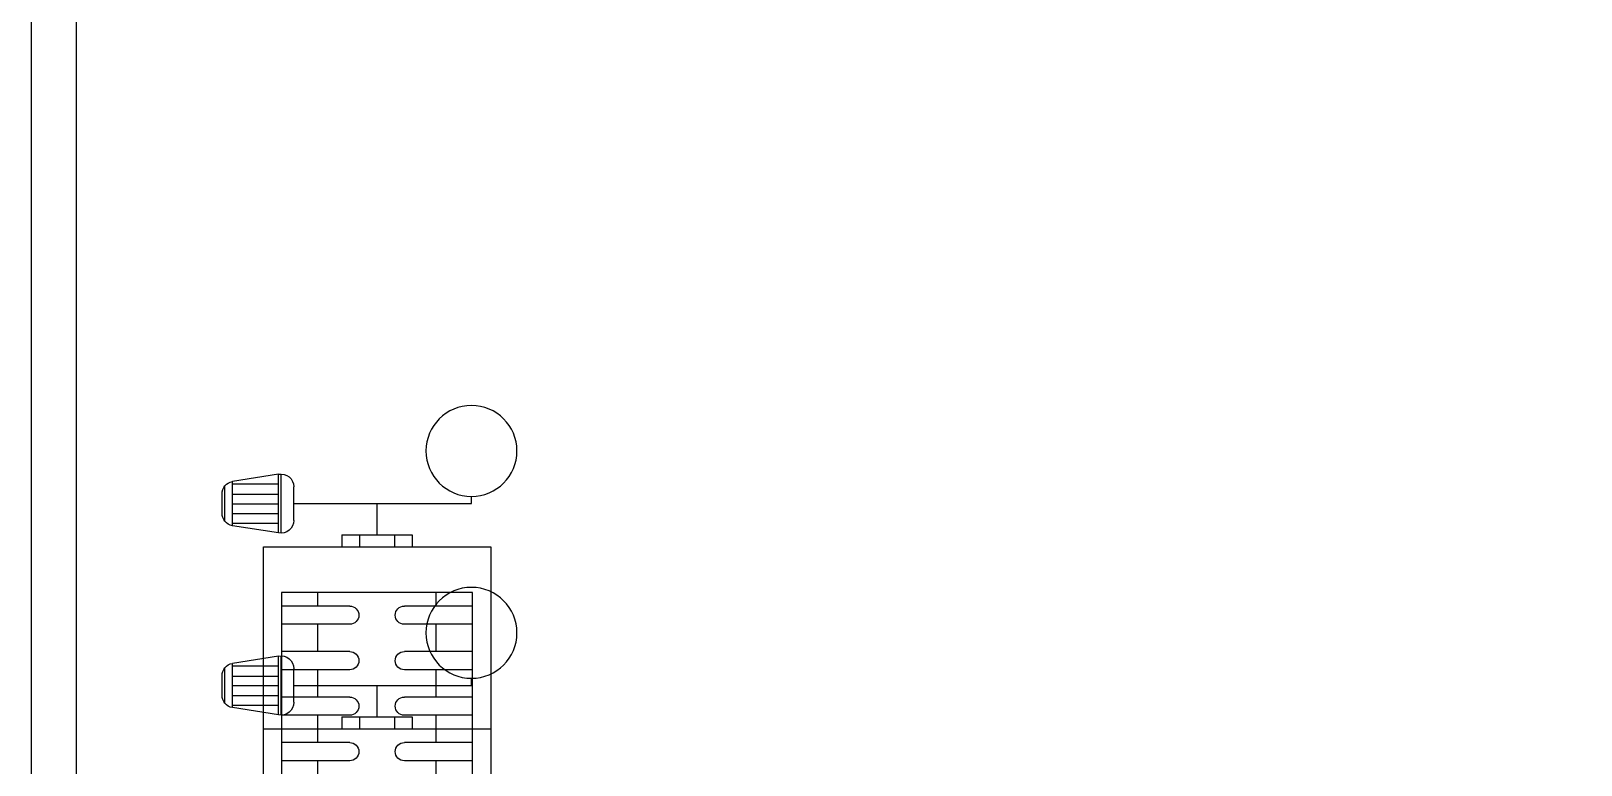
# Model space of a CAD drawing. Header units: inches. Extents: x 21 to 38546, y 13 to 15001.
# Drawn here: x 5766.8 to 5852, y 1225.8 to 1266.1 of the extents above; entities that cross this region are included whole.
import ezdxf

# ---------------------------------------------------------------- set-up
doc = ezdxf.new("R2010")
doc.units = ezdxf.units.IN
doc.header["$MEASUREMENT"] = 0
doc.layers.add('RAST-IST-RADYATÖR-DİNAMİK BLOK', color=83, linetype='Continuous')
doc.layers.add('Z_MİM_-KM-WALL', color=8, linetype='Continuous', lineweight=25)
doc.layers.add('Z_MİM_-KM-WALL-PLASTER', color=8, linetype='Continuous', lineweight=25)

# ---------------------------------------------------------------- blocks, each defined once
blk = doc.blocks.new('IS_RADYATOR-PLAN-190')
at = {"layer": 'RAST-IST-RADYATÖR-DİNAMİK BLOK', "color": 7}
for p, q in [((187.385, 11.439), (187.78, 11.439)), ((187.385, 1.67), (187.385, 11.439)), ((185.668, 6.25), (187.385, 6.25)), ((189.011, 0.968), (185.76, 0.968)), ((186.462, 1.67), (188.309, 1.67)), ((185.773, 0.833), (188.998, 0.833)), ((185.773, 0.833), (186.168, -1.704)), ((186.308, -1.704), (186.308, 0.833)), ((186.832, -1.704), (186.832, 0.833)), ((187.381, -1.704), (187.381, 0.833)), ((187.906, -1.704), (187.906, 0.833)), ((188.467, -1.704), (188.467, 0.833)), ((188.998, 0.833), (188.603, -1.704)), ((186.168, -1.704), (188.603, -1.704)), ((186.411, -2.11), (188.36, -2.11)), ((186.857, -2.27), (187.914, -2.27))]:
    blk.add_line(p, q, dxfattribs=at)
at = {"layer": 'RAST-IST-RADYATÖR-DİNAMİK BLOK'}
for p, q in [((185.668, 8.178), (185, 8.178)), ((185.668, 7.214), (185.668, 8.178)), ((185.668, 7.214), (185, 7.214)), ((185.668, 5.286), (185.668, 7.214)), ((185.668, 5.286), (185, 5.286)), ((185.668, 4.322), (185.668, 5.286)), ((185.668, 4.322), (185, 4.322))]:
    blk.add_line(p, q, dxfattribs=at)
blk.add_lwpolyline([(-5, 0), (185, 0), (185, 12.5), (-5, 12.5)], dxfattribs=at)
at = {"layer": 'RAST-IST-RADYATÖR-DİNAMİK BLOK', "color": 10}
blk.add_circle((190.28, 11.439), 2.5, dxfattribs=at)
at = {"layer": 'RAST-IST-RADYATÖR-DİNAMİK BLOK', "color": 7}
for centre, start, end in [((186.462, 0.968), 90, 191.15176), ((188.309, 0.968), 348.84824, 90), ((186.857, -1.568), 191.15176, 270), ((187.914, -1.568), 270, 348.84824)]:
    blk.add_arc(centre, 0.702, start, end, dxfattribs=at)
blk = doc.blocks.new('IS_RADYATOR-PLAN-200')
at = {"layer": 'RAST-IST-RADYATÖR-DİNAMİK BLOK', "color": 7}
for p, q in [((188.25, 11.5), (188.25, 7.75)), ((189.25, 11.5), (189.25, 7.75)), ((190.75, 11.5), (190.75, 7.75)), ((191.75, 11.5), (191.75, 7.75)), ((193.25, 11.5), (193.25, 7.75)), ((194.25, 11.5), (194.25, 7.75)), ((195.75, 11.5), (195.75, 7.75)), ((196.75, 11.5), (196.75, 7.75)), ((202.385, 11.439), (202.78, 11.439)), ((202.385, 1.67), (202.385, 11.439)), ((187.5, 9.5), (188.25, 9.5)), ((189.25, 9.5), (190, 9.5)), ((190, 9.5), (190.75, 9.5)), ((191.75, 9.5), (192.5, 9.5)), ((192.5, 9.5), (193.25, 9.5)), ((194.25, 9.5), (195, 9.5)), ((195, 9.5), (195.75, 9.5)), ((196.75, 9.5), (197.5, 9.5)), ((200.668, 6.25), (202.385, 6.25)), ((188.25, 4.75), (188.25, 1)), ((189.25, 4.75), (189.25, 1)), ((190.75, 4.75), (190.75, 1)), ((191.75, 4.75), (191.75, 1)), ((193.25, 4.75), (193.25, 1)), ((194.25, 4.75), (194.25, 1)), ((195.75, 4.75), (195.75, 1)), ((196.75, 4.75), (196.75, 1)), ((187.5, 3), (188.25, 3)), ((189.25, 3), (190, 3)), ((190, 3), (190.75, 3)), ((191.75, 3), (192.5, 3)), ((192.5, 3), (193.25, 3)), ((194.25, 3), (195, 3)), ((195, 3), (195.75, 3)), ((196.75, 3), (197.5, 3)), ((204.011, 0.968), (200.76, 0.968)), ((201.462, 1.67), (203.309, 1.67)), ((200.773, 0.833), (203.998, 0.833)), ((200.773, 0.833), (201.168, -1.704)), ((201.308, -1.704), (201.308, 0.833)), ((201.832, -1.704), (201.832, 0.833)), ((202.381, -1.704), (202.381, 0.833)), ((202.906, -1.704), (202.906, 0.833)), ((203.467, -1.704), (203.467, 0.833)), ((203.998, 0.833), (203.603, -1.704)), ((201.168, -1.704), (203.603, -1.704)), ((201.411, -2.11), (203.36, -2.11)), ((201.857, -2.27), (202.914, -2.27))]:
    blk.add_line(p, q, dxfattribs=at)
at = {"layer": 'RAST-IST-RADYATÖR-DİNAMİK BLOK'}
for p, q in [((200.668, 8.178), (200, 8.178)), ((200.668, 7.214), (200.668, 8.178)), ((200.668, 7.214), (200, 7.214)), ((200.668, 5.286), (200.668, 7.214)), ((200.668, 5.286), (200, 5.286)), ((200.668, 4.322), (200.668, 5.286)), ((200.668, 4.322), (200, 4.322))]:
    blk.add_line(p, q, dxfattribs=at)
for points in [[(0, 0), (200, 0), (200, 12.5), (0, 12.5)], [(2.5, 11.5), (197.5, 11.5), (197.5, 1), (2.5, 1)]]:
    blk.add_lwpolyline(points, dxfattribs=at)
at = {"layer": 'RAST-IST-RADYATÖR-DİNAMİK BLOK', "color": 10}
blk.add_circle((205.28, 11.439), 2.5, dxfattribs=at)
at = {"layer": 'RAST-IST-RADYATÖR-DİNAMİK BLOK', "color": 7}
for centre, radius, start, end in [((188.75, 7.75), 0.5, 180, 0), ((191.25, 7.75), 0.5, 180, 0), ((193.75, 7.75), 0.5, 180, 0), ((196.25, 7.75), 0.5, 180, 0), ((188.75, 4.75), 0.5, 0, 180), ((191.25, 4.75), 0.5, 0, 180), ((193.75, 4.75), 0.5, 0, 180), ((196.25, 4.75), 0.5, 0, 180), ((201.462, 0.968), 0.702, 90, 191.15176), ((203.309, 0.968), 0.702, 348.84824, 90), ((201.857, -1.568), 0.702, 191.15176, 270), ((202.914, -1.568), 0.702, 270, 348.84824)]:
    blk.add_arc(centre, radius, start, end, dxfattribs=at)
blk = doc.blocks.new('IS_U4727')
for name, p in [('IS_RADYATOR-PLAN-190', (0, 0)), ('IS_RADYATOR-PLAN-200', (-5, 0))]:
    blk.add_blockref(name, p)

msp = doc.modelspace()

# ---------------------------------------------------------------- linework, layer by layer
at = {"layer": 'Z_MİM_-KM-WALL'}
msp.add_line((5766.758, 1637.084), (5766.758, 1002.083), dxfattribs=at)
at = {"layer": 'Z_MİM_-KM-WALL-PLASTER'}
msp.add_lwpolyline([(6044.257, 1329.58), (6044.257, 1019.583), (5984.256, 1019.583), (5984.258, 1004.583), (5769.258, 1004.583), (5769.258, 1634.583), (6109.257, 1634.583), (6109.257, 1557.083)], dxfattribs=at)

# ---------------------------------------------------------------- block references
at = {"layer": 'RAST-IST-RADYATÖR-DİNAMİK BLOK', "xscale": -1, "rotation": 270}
msp.add_blockref('IS_U4727', (5779.528, 1042.78), dxfattribs=at)

doc.saveas('drawing.dxf')
